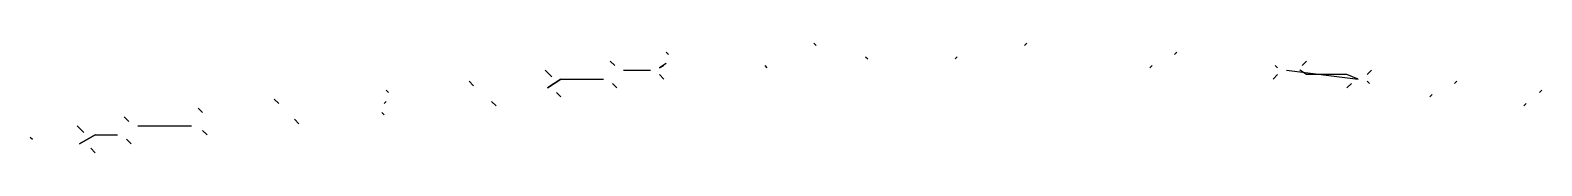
# Model space of a CAD drawing. Extents: x 1 to 2775, y -31 to 2075.
# Drawn here: x 1755.5 to 1868, y 1832.2 to 1840.3 of the extents above; entities that cross this region are included whole.
import ezdxf

# ---------------------------------------------------------------- set-up
doc = ezdxf.new("R2010")
doc.units = 0
doc.layers.add('LINEWORK', color=4, linetype='CONTINUOUS')

msp = doc.modelspace()

# ---------------------------------------------------------------- linework, layer by layer
at = {"layer": 'LINEWORK'}
for points in [[(1802.8333, 1839.6667), (1803, 1839.5)], [(1813.8333, 1840.3333), (1814, 1840.1667)], [(1829.6667, 1840.3333), (1829.5, 1840.1667)], [(1840.8333, 1839.6667), (1840.6667, 1839.5)], [(1793.8333, 1838.3333), (1794.3333, 1837.8333)], [(1798.6667, 1839), (1799, 1838.6667)], [(1799.6667, 1838.3333), (1801.6667, 1838.3333)], [(1802.8333, 1838.8333), (1802.3333, 1838.5), (1802.6667, 1838.6667)], [(1810.1667, 1838.6667), (1810.3333, 1838.5)], [(1817.6667, 1839.3333), (1817.8333, 1839.1667)], [(1824.5, 1839.3333), (1824.3333, 1839.1667)], [(1839, 1838.6667), (1838.8333, 1838.5)], [(1848.1667, 1838.6667), (1848.3333, 1838.5)], [(1849, 1838.3333), (1854.3333, 1837.6667), (1853.5, 1838), (1850.5, 1838), (1850, 1838.3333)], [(1850.5, 1839), (1850.1667, 1838.6667)], [(1855.3333, 1838.3333), (1855, 1838)], [(1788.1667, 1837.5), (1788.5, 1837.1667)], [(1795, 1837.6667), (1794, 1837), (1795, 1837.6667), (1798.1667, 1837.6667)], [(1798.8333, 1837.3333), (1799.1667, 1837)], [(1802.3333, 1838), (1802.6667, 1837.6667)], [(1848.3333, 1838), (1848, 1837.6667)], [(1853.8333, 1837.3333), (1853.5, 1837)], [(1855, 1837.5), (1855.1667, 1837.3333)], [(1861.6667, 1837.5), (1861.5, 1837.3333)], [(1773.6667, 1836.1667), (1774, 1835.8333)], [(1782, 1836), (1781.8333, 1835.8333)], [(1782, 1836.8333), (1782.1667, 1836.6667)], [(1789.8333, 1836), (1790.1667, 1835.6667)], [(1794.6667, 1836.6667), (1795, 1836.3333)], [(1859.8333, 1836.5), (1859.6667, 1836.3333)], [(1868, 1836.8333), (1867.8333, 1836.6667)], [(1768, 1835.5), (1768.3333, 1835.1667)], [(1781.6667, 1835.1667), (1781.8333, 1835)], [(1866.8333, 1835.8333), (1866.6667, 1835.6667)], [(1759, 1834.1667), (1759.5, 1833.6667)], [(1762.5, 1834.8333), (1762.8333, 1834.5)], [(1763.5, 1834.1667), (1767.5, 1834.1667)], [(1768.3333, 1833.8333), (1768.6667, 1833.5)], [(1775.1667, 1834.6667), (1775.5, 1834.3333)], [(1755.5, 1833.3333), (1755.6667, 1833.1667)], [(1760.3333, 1833.5), (1759.1667, 1832.8333), (1760.3333, 1833.5), (1762, 1833.5)], [(1762.6667, 1833.1667), (1763, 1832.8333)], [(1760, 1832.5), (1760.3333, 1832.1667)]]:
    msp.add_lwpolyline(points, dxfattribs=at)

doc.saveas('drawing.dxf')
